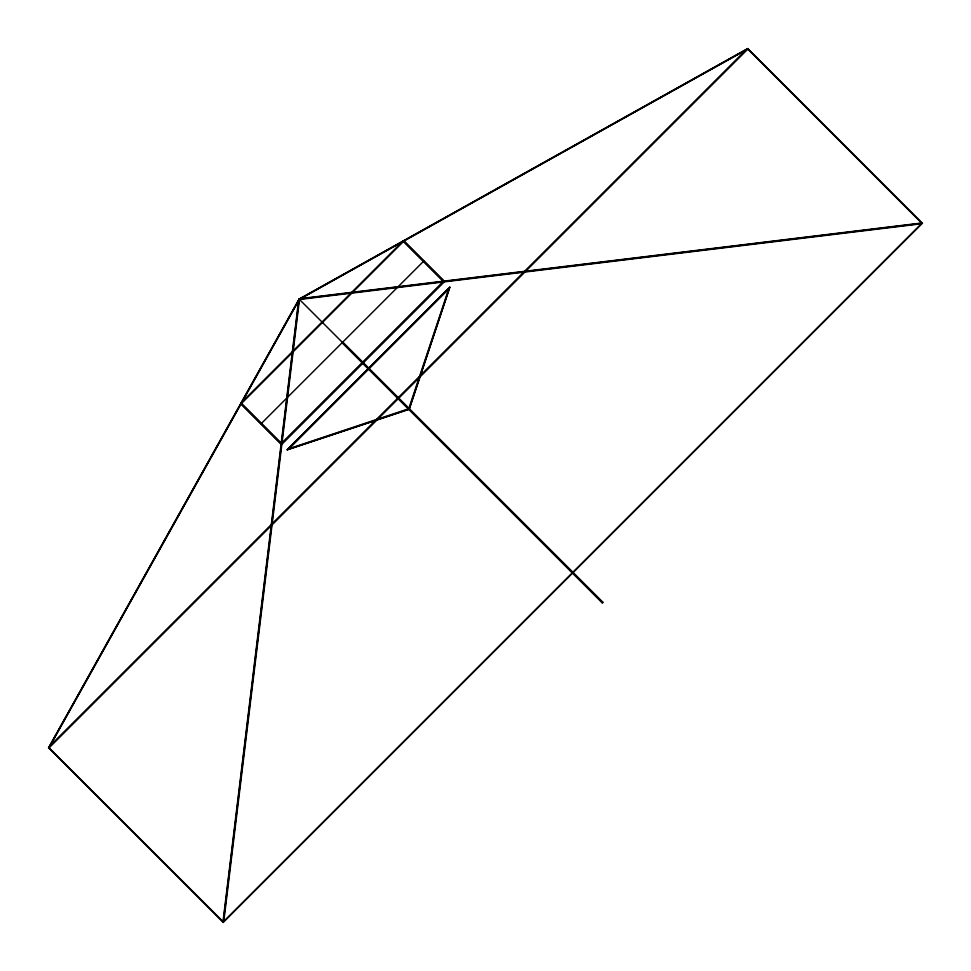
<?xml version="1.0" encoding="UTF-8"?>
<svg xmlns="http://www.w3.org/2000/svg" width="971" height="971" viewBox="0 0 971 971"><rect width="100%" height="100%" fill="white"/><g stroke="black" fill="none" stroke-linecap="round" stroke-linejoin="round"><path stroke-width="1.46" d="M223.002 921.71L281.105 444.196L240.942 404.021L49.023 747.731L223.294 921.831L921.831 223.294L747.731 49.023L404.021 240.942L444.196 281.105L921.71 223.002M281.165 443.735L298.558 300.828L241.124 403.693M223.233 922.45L299.092 299.092L747.767 48.55L922.45 223.233L223.233 922.45L48.55 747.767L299.092 299.092L922.45 223.233M223.803 921.309L281.869 444.16L444.16 281.869L921.309 223.803M281.954 443.516L299.481 299.481L443.516 281.954M448.833 288.678L408.767 408.767L288.678 448.833L448.833 288.678L288.678 448.833M449.767 287.198L409.094 409.094L287.198 449.767L409.289 409.289L449.767 287.198L287.198 449.767M241.342 402.904L299.226 299.226L402.904 241.342M261.138 423.708L423.708 261.138M342.362 343.054L343.054 342.362M287.392 449.961L449.961 287.392M48.55 747.767L747.767 48.55M49.169 747.706L747.706 49.169M601.85 602.542L602.542 601.85M403.693 241.124L300.828 298.558L443.735 281.165M299.092 299.092L362.729 362.729M385.766 385.766L602.469 602.469M241.075 403.366L49.303 746.808L746.808 49.303L403.366 241.075L241.075 403.366M403.402 240.832L240.832 403.402L281.444 444.014L444.014 281.444L403.402 240.832M403.341 241.463L241.463 403.341L281.517 443.395L443.395 281.517L403.341 241.463M342.496 341.804L341.804 342.496L602.408 603.1L603.1 602.408L342.496 341.804"/></g></svg>
